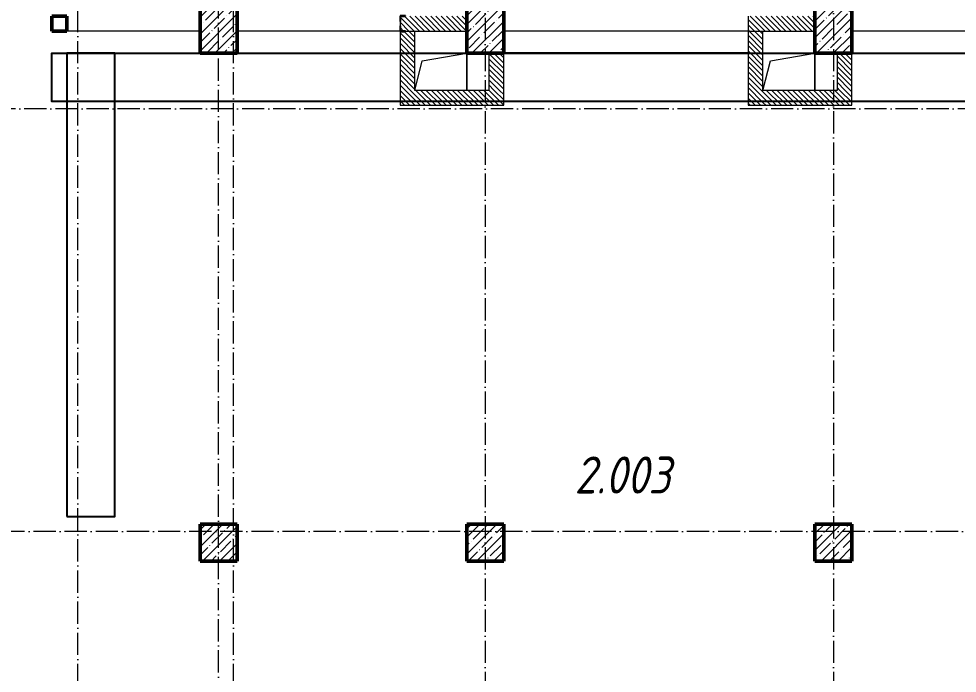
# Model space of a CAD drawing. Header units: millimetres. Extents: x -213536 to 1564669, y -45299 to 942238.
# Drawn here: x 551235 to 563905, y 637213 to 646041 of the extents above; entities that cross this region are included whole.
import ezdxf

# ---------------------------------------------------------------- set-up
doc = ezdxf.new("R2010")
doc.units = ezdxf.units.MM
doc.linetypes.add('50_200_ШТРИХ_1Т_ш5_п1_п1_', pattern=[700, 500, -100, 0, -100])
for name, color, linetype, lineweight in [('3.1) ЖБ окна 1.2 м', 102, 'Continuous', 30), ('A-FLOR-____-OTLN', 7, 'Continuous', 9), ('A-GENM-____-MCUT', 7, 'Continuous', 25), ('A-GENM-____-OTLN', 7, 'Continuous', 9), ('A-GENM-____-OTLN-1', 7, 'Continuous', 25), ('A-WALL-____-MCUT', 7, 'Continuous', 13), ('A-WALL-____-PATT-1', 7, 'Continuous', 9), ('I-WALL-____-OTLN', 7, 'Continuous', 9), ('S-COLS-____-MCUT', 7, 'Continuous', 50), ('S-COLS-____-OTLN', 7, 'Continuous', 9), ('S-GRID-____-OTLN-1', 7, '50_200_ШТРИХ_1Т_ш5_п1_п1_', 9), ('Марки помещений', 7, 'Continuous', 9)]:
    doc.layers.add(name, color=color, linetype=linetype, lineweight=lineweight)
doc.styles.add('ISOCPEUR_I_2', font='isocpeui.ttf', dxfattribs={"width": 0.85, "height": 2.3})
pattern_1 = [(135, (544282.637, 571544.04), (-35.35534, -35.35534), [])]

# ---------------------------------------------------------------- blocks, each defined once
blk = doc.blocks.new('BSC_Колонна _Прямоугольная - 500х800-V9-АР1_План отверстий 2 этажа в осях 1-64_Ю-ЯЯ')
at = {"layer": 'S-COLS-____-OTLN'}
h = blk.add_hatch(dxfattribs=at)
h.set_pattern_fill('FP_15', color=256, style=0, pattern_type=2)
h.set_pattern_definition([(45, (-9650, -74431.04), (-114.04925, 114.04925), []), (45, (-9535.95, -74431.04), (-114.04925, 114.04925), [201.613, -40.323, 3.353, -36.97])])
h.paths.add_polyline_path([(-250, -400), (250, -400), (250, 400), (-250, 400)], flags=0)
at = {"layer": 'S-COLS-____-MCUT'}
for p, q in [((250, 400), (-250, 400)), ((-250, 400), (-250, -400)), ((250, -400), (250, 400)), ((-250, -400), (250, -400))]:
    blk.add_line(p, q, dxfattribs=at)
blk = doc.blocks.new('BSC_Колонна _Прямоугольная - 500х500-25976076-АР1_План отверстий 2 этажа в осях 1-64_Ю-ЯЯ')
at = {"layer": 'S-COLS-____-OTLN'}
h = blk.add_hatch(dxfattribs=at)
h.set_pattern_fill('FP_16', color=256, style=0, pattern_type=2)
h.set_pattern_definition([(45, (-9650, -67431.04), (-114.04925, 114.04925), []), (45, (-9535.95, -67431.04), (-114.04925, 114.04925), [201.613, -40.323, 3.353, -36.97])])
h.paths.add_polyline_path([(-250, -250), (250, -250), (250, 250), (-250, 250)], flags=0)
at = {"layer": 'S-COLS-____-MCUT'}
for p, q in [((250, 250), (-250, 250)), ((-250, 250), (-250, -250)), ((250, -250), (250, 250)), ((-250, -250), (250, -250))]:
    blk.add_line(p, q, dxfattribs=at)
blk = doc.blocks.new('BSC_Колонна _Прямоугольная - 500х500-V10-АР1_План отверстий 2 этажа в осях 1-64_Ю-ЯЯ')
at = {"layer": 'S-COLS-____-OTLN'}
h = blk.add_hatch(dxfattribs=at)
h.set_pattern_fill('FP_18', color=256, style=0, pattern_type=2)
h.set_pattern_definition([(45, (-13250, -67431.04), (-114.04925, 114.04925), []), (45, (-13135.95, -67431.04), (-114.04925, 114.04925), [201.613, -40.323, 3.353, -36.97])])
h.paths.add_polyline_path([(-250, -250), (250, -250), (250, 250), (-250, 250)], flags=0)
at = {"layer": 'S-COLS-____-MCUT'}
for p, q in [((250, 250), (-250, 250)), ((-250, 250), (-250, -250)), ((250, -250), (250, 250)), ((-250, -250), (250, -250))]:
    blk.add_line(p, q, dxfattribs=at)
blk = doc.blocks.new('BSC_Колонна _Прямоугольная - 500х800-V65-АР1_План отверстий 2 этажа в осях 1-64_Ю-ЯЯ')
at = {"layer": 'S-COLS-____-OTLN'}
h = blk.add_hatch(dxfattribs=at)
h.set_pattern_fill('FP_76', color=256, style=0, pattern_type=2)
h.set_pattern_definition([(45, (-13250, -74431.04), (-114.04925, 114.04925), []), (45, (-13135.95, -74431.04), (-114.04925, 114.04925), [201.613, -40.323, 3.353, -36.97])])
h.paths.add_polyline_path([(-250, -400), (250, -400), (250, 400), (-250, 400)], flags=0)
at = {"layer": 'S-COLS-____-MCUT'}
for p, q in [((250, 400), (-250, 400)), ((-250, 400), (-250, -400)), ((250, -400), (250, 400)), ((-250, -400), (250, -400))]:
    blk.add_line(p, q, dxfattribs=at)
blk = doc.blocks.new('BSC_Колонна _Прямоугольная - 500х800-V66-АР1_План отверстий 2 этажа в осях 1-64_Ю-ЯЯ')
at = {"layer": 'S-COLS-____-OTLN'}
h = blk.add_hatch(dxfattribs=at)
h.set_pattern_fill('FP_77', color=256, style=0, pattern_type=2)
h.set_pattern_definition([(45, (-17950, -74431.04), (-114.04925, 114.04925), []), (45, (-17835.95, -74431.04), (-114.04925, 114.04925), [201.613, -40.323, 3.353, -36.97])])
h.paths.add_polyline_path([(-250, -400), (250, -400), (250, 400), (-250, 400)], flags=0)
at = {"layer": 'S-COLS-____-MCUT'}
for p, q in [((250, 400), (-250, 400)), ((-250, 400), (-250, -400)), ((250, -400), (250, 400)), ((-250, -400), (250, -400))]:
    blk.add_line(p, q, dxfattribs=at)
blk = doc.blocks.new('BSC_Колонна _Прямоугольная - 500х500-V70-АР1_План отверстий 2 этажа в осях 1-64_Ю-ЯЯ')
at = {"layer": 'S-COLS-____-OTLN'}
h = blk.add_hatch(dxfattribs=at)
h.set_pattern_fill('FP_82', color=256, style=0, pattern_type=2)
h.set_pattern_definition([(45, (-17950, -67431.04), (-114.04925, 114.04925), []), (45, (-17835.95, -67431.04), (-114.04925, 114.04925), [201.613, -40.323, 3.353, -36.97])])
h.paths.add_polyline_path([(-250, -250), (250, -250), (250, 250), (-250, 250)], flags=0)
at = {"layer": 'S-COLS-____-MCUT'}
for p, q in [((250, 250), (-250, 250)), ((-250, 250), (-250, -250)), ((250, -250), (250, 250)), ((-250, -250), (250, -250))]:
    blk.add_line(p, q, dxfattribs=at)
blk = doc.blocks.new('AR_Отверстие прямоугольное _в плите_ - AR_Отверстие прямоугольное _в плите_-30553029-АР1_План отверстий 2 этажа в осях 1-64_Ю-ЯЯ')
at = {"layer": 'A-GENM-____-OTLN'}
for p, q in [((350, 250), (-350, 250)), ((-350, -250), (-250, 150)), ((-250, 150), (350, 250)), ((350, -250), (350, 250))]:
    blk.add_line(p, q, dxfattribs=at)
blk = doc.blocks.new('Фахверк_СКБ_Уголок - 200_3550-28267367-АР1_План отверстий 2 этажа в осях 1-64_Ю-ЯЯ')
at = {"layer": 'A-GENM-____-MCUT'}
for p, q in [((200, 156), (125, 156)), ((125, 156), (125, 81)), ((131, 81), (131, 150)), ((131, 150), (200, 150)), ((200, 150), (200, 156)), ((125, 81), (131, 81)), ((131, 19), (125, 19)), ((125, 19), (125, -56)), ((131, -50), (131, 19)), ((125, -56), (200, -56)), ((200, -50), (131, -50)), ((200, -56), (200, -50))]:
    blk.add_line(p, q, dxfattribs=at)
blk = doc.blocks.new('BSC_Колонна _Прямоугольная1 - 200х200 _металл_-35201446-АР1_План отверстий 2 этажа в осях 1-64_Ю-ЯЯ')
at = {"layer": 'S-COLS-____-MCUT'}
for p, q in [((100, 100), (-100, 100)), ((-100, 100), (-100, -100)), ((100, -100), (100, 100)), ((-100, -100), (100, -100))]:
    blk.add_line(p, q, dxfattribs=at)
blk = doc.blocks.new('2этаж')
at = {"layer": 'S-GRID-____-OTLN-1', "color": 251, "ltscale": 0.6, "true_color": 0x636466}
for p, q in [((-7841.7, 511907.5), (-7841.7, 549908.8)), ((-5941.7, 512090.5), (-5941.7, 549908.8)), ((-2341.7, 549908.8), (-2341.7, 511907.5)), ((2358.3, 549908.8), (2358.3, 511907.5)), ((-5741.7, 511907.5), (-5741.7, 549644.2)), ((8958.3, 532297), (-20260.4, 532297)), ((88482.7, 526597), (-20260.4, 526597))]:
    blk.add_line(p, q, dxfattribs=at)

msp = doc.modelspace()

# ---------------------------------------------------------------- hatches: boundary and pattern name
at = {"layer": 'A-WALL-____-PATT-1'}
h = msp.add_hatch(dxfattribs=at)
h.set_pattern_fill('FP_6', color=256, style=0, pattern_type=2)
h.set_pattern_definition(pattern_1)
h.paths.add_polyline_path([(556640, 645875.1), (557282.6, 645875.1), (557282.6, 646075.1), (556388.6, 646075.1), (556388.6, 646006.1), (556382.6, 646006.1), (556382.6, 645944.1), (556388.6, 645944.1), (556388.6, 645875.1), (556457.6, 645875.1)], flags=0)
h = msp.add_hatch(dxfattribs=at)
h.set_pattern_fill('FP_6', color=256, style=0, pattern_type=2)
h.set_pattern_definition(pattern_1)
h.paths.add_polyline_path([(561082.6, 645875.1), (561982.6, 645875.1), (561982.6, 646075.1), (561082.6, 646075.1)], flags=0)
h = msp.add_hatch(dxfattribs=at)
h.set_pattern_fill('FP_6', color=256, style=0, pattern_type=2)
h.set_pattern_definition(pattern_1)
h.paths.add_polyline_path([(556382.6, 644875.1), (556582.6, 644875.1), (556582.6, 645875.1), (556457.6, 645875.1), (556457.6, 645869.1), (556382.6, 645869.1), (556382.6, 644912.8)], flags=0)
h = msp.add_hatch(dxfattribs=at)
h.set_pattern_fill('FP_6', color=256, style=0, pattern_type=2)
h.set_pattern_definition(pattern_1)
h.paths.add_polyline_path([(561282.6, 644875.1), (561282.6, 645875.1), (561082.6, 645875.1), (561082.6, 644875.1)], flags=0)
h = msp.add_hatch(dxfattribs=at)
h.set_pattern_fill('FP_6', color=256, style=0, pattern_type=2)
h.set_pattern_definition(pattern_1)
h.paths.add_polyline_path([(557782.6, 645075.1), (557782.6, 645575.1), (557582.6, 645575.1), (557582.6, 645075.1)], flags=0)
h = msp.add_hatch(dxfattribs=at)
h.set_pattern_fill('FP_6', color=256, style=0, pattern_type=2)
h.set_pattern_definition(pattern_1)
h.paths.add_polyline_path([(562482.6, 645075.1), (562482.6, 645575.1), (562282.6, 645575.1), (562282.6, 645075.1)], flags=0)
h = msp.add_hatch(dxfattribs=at)
h.set_pattern_fill('FP_6', color=256, style=0, pattern_type=2)
h.set_pattern_definition(pattern_1)
h.paths.add_polyline_path([(556582.6, 644875.1), (557782.6, 644875.1), (557782.6, 645075.1), (556582.6, 645075.1), (556582.6, 644912.8)], flags=0)
h = msp.add_hatch(dxfattribs=at)
h.set_pattern_fill('FP_6', color=256, style=0, pattern_type=2)
h.set_pattern_definition(pattern_1)
h.paths.add_polyline_path([(561282.6, 644875.1), (562482.6, 644875.1), (562482.6, 645075.1), (561282.6, 645075.1), (561282.6, 644912.8)], flags=0)

# ---------------------------------------------------------------- linework, layer by layer
for points in [[(567182.6, 644925.1), (551682.6, 644925.1), (551682.6, 645575.1), (567182.6, 645575.1)], [(551882.6, 639325.1), (552532.6, 639325.1), (552532.6, 645575.1), (551882.6, 645575.1)]]:
    msp.add_lwpolyline(points, close=True)
at = {"layer": '3.1) ЖБ окна 1.2 м'}
msp.add_lwpolyline([(561082.6, 645575.1), (557782.6, 645575.1)], dxfattribs=at)
at = {"layer": 'A-FLOR-____-OTLN'}
for p, q in [((556582.6, 645575.1), (557282.6, 645575.1)), ((557282.6, 645575.1), (557282.6, 645075.1)), ((561282.6, 645575.1), (561982.6, 645575.1)), ((561982.6, 645575.1), (561982.6, 645075.1))]:
    msp.add_line(p, q, dxfattribs=at)
at = {"layer": 'A-WALL-____-MCUT'}
for p, q in [((556382.6, 646006.1), (556382.6, 645944.1)), ((561082.6, 646075.1), (561082.6, 644875.1)), ((556382.6, 645869.1), (556382.6, 644875.1)), ((556457.6, 645875.1), (557282.6, 645875.1)), ((556582.6, 645075.1), (556582.6, 645875.1)), ((561082.6, 645875.1), (561982.6, 645875.1)), ((561282.6, 645075.1), (561282.6, 645875.1)), ((557582.6, 645575.1), (557582.6, 645075.1)), ((557782.6, 644875.1), (557782.6, 645575.1)), ((562282.6, 645575.1), (562282.6, 645075.1)), ((562482.6, 644875.1), (562482.6, 645575.1)), ((557582.6, 645075.1), (556582.6, 645075.1)), ((562282.6, 645075.1), (561282.6, 645075.1)), ((556382.6, 644875.1), (557782.6, 644875.1)), ((561082.6, 644875.1), (562482.6, 644875.1))]:
    msp.add_line(p, q, dxfattribs=at)
at = {"layer": 'I-WALL-____-OTLN'}
for p, q in [((553682.6, 645875.1), (551882.6, 645875.1)), ((556382.6, 645875.1), (554182.6, 645875.1)), ((561082.6, 645875.1), (557782.6, 645875.1)), ((567282.6, 645875.1), (562482.6, 645875.1))]:
    msp.add_line(p, q, dxfattribs=at)

# ---------------------------------------------------------------- block references
at = {"layer": '3.1) ЖБ окна 1.2 м'}
msp.add_blockref('2этаж', (559874.3, 112528.1), dxfattribs=at)
at = {"layer": 'A-GENM-____-OTLN'}
for p in [(556932.6, 645325.1), (561632.6, 645325.1)]:
    msp.add_blockref('AR_Отверстие прямоугольное _в плите_ - AR_Отверстие прямоугольное _в плите_-30553029-АР1_План отверстий 2 этажа в осях 1-64_Ю-ЯЯ', p, dxfattribs=at)
at = {"layer": 'A-GENM-____-OTLN-1'}
msp.add_blockref('Фахверк_СКБ_Уголок - 200_3550-28267367-АР1_План отверстий 2 этажа в осях 1-64_Ю-ЯЯ', (556257.6, 645925.1), dxfattribs=at)
at = {"layer": 'S-COLS-____-OTLN'}
for name, p in [('BSC_Колонна _Прямоугольная - 500х800-V9-АР1_План отверстий 2 этажа в осях 1-64_Ю-ЯЯ', (553932.6, 645975.1)), ('BSC_Колонна _Прямоугольная - 500х800-V65-АР1_План отверстий 2 этажа в осях 1-64_Ю-ЯЯ', (557532.6, 645975.1)), ('BSC_Колонна _Прямоугольная - 500х800-V66-АР1_План отверстий 2 этажа в осях 1-64_Ю-ЯЯ', (562232.6, 645975.1)), ('BSC_Колонна _Прямоугольная - 500х500-25976076-АР1_План отверстий 2 этажа в осях 1-64_Ю-ЯЯ', (553932.6, 638975.1)), ('BSC_Колонна _Прямоугольная - 500х500-V10-АР1_План отверстий 2 этажа в осях 1-64_Ю-ЯЯ', (557532.6, 638975.1)), ('BSC_Колонна _Прямоугольная - 500х500-V70-АР1_План отверстий 2 этажа в осях 1-64_Ю-ЯЯ', (562232.6, 638975.1))]:
    msp.add_blockref(name, p, dxfattribs=at)
at = {"layer": 'S-COLS-____-OTLN', "rotation": 270.0000000000001}
msp.add_blockref('BSC_Колонна _Прямоугольная1 - 200х200 _металл_-35201446-АР1_План отверстий 2 этажа в осях 1-64_Ю-ЯЯ', (551782.6, 645975.1), dxfattribs=at)

# ---------------------------------------------------------------- texts
at = {"layer": 'Марки помещений', "insert": (558738, 640136.5), "char_height": 500, "width": 785.654, "attachment_point": 1, "style": 'ISOCPEUR_I_2'}
msp.add_mtext('2.003', dxfattribs=at)

doc.saveas('drawing.dxf')
